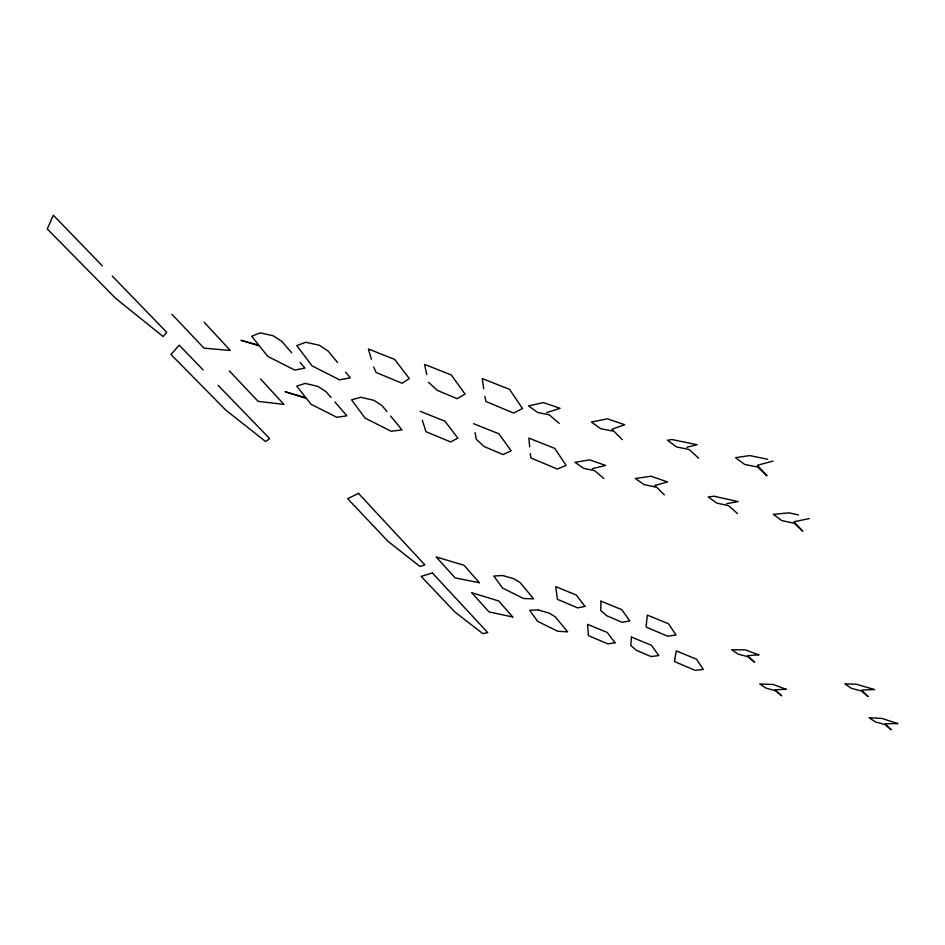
<?xml version="1.0" encoding="UTF-8"?>
<svg xmlns="http://www.w3.org/2000/svg" width="945" height="945" viewBox="0 0 945 945"><rect width="100%" height="100%" fill="white"/><g stroke="black" fill="none" stroke-linecap="round" stroke-linejoin="round"><path stroke-width="1.42" d="M546.718 412.587L560.137 408.311L543.304 402.582L528.538 405.972L537.835 412.54L549.21 414.796L559.216 423.36M772.986 461.101L757.382 465.283L766.962 475.808L757.689 467.054L744.695 464.432L735.6 457.663L749.739 455.573L767.47 459.235M592.326 468.685L605.686 465.436L589.633 459.872L574.997 462.306L583.656 468.342L594.629 470.693L603.855 478.513M686.743 447.245L697.162 444.729L671.919 439.519L667.489 440.276L676.655 446.985L689.118 449.489L698.65 458.195M809.263 518.604L794.001 521.746L802.766 531.232L794.213 523.294L781.775 520.577L773.317 514.375L789.099 512.84L798.584 514.93M726.54 503.661L738.163 501.571L714.125 496.255L708.242 496.952L716.771 503.094L728.725 505.693L737.513 513.607M612.502 431.026L600.654 428.664L591.416 422.049L607.387 418.836L624.704 424.707L611.899 429.254L622.294 439.649M655.334 487.018L643.935 484.561L635.323 478.477L651.07 476.233L667.56 481.938L654.838 485.458L664.359 494.873M473.575 423.714L498.96 433.826L511.15 450.859L503.047 454.557L484.242 446.595L476.245 439.283L475.099 432.609M420.147 411.299L444.953 421.21L457.888 438.161L450.541 441.929L425.959 431.688L422.32 420.194M428.51 382.252L437.263 390.344L457.085 398.695L465.094 394.1L451.285 374.964L424.518 364.38L426.797 374.61M102.367 265.864L53.333 215.236L47.25 228.926L115.751 298.443L163.166 336.574L166.71 332.297L112.242 276.058M203.175 369.944L179.196 345.185L170.974 354.481L225.701 410.024L265.58 441.504L269.679 438.61L218.082 385.336M171.931 314.295L203.99 348.138L230.296 350.489L204.179 322.21M229.316 370.853L258.079 401.33L283.913 404.377L260.513 378.945M291.745 352.816L281.87 341.417L273.152 335.758L260.123 332.876L251.736 336.266L258.812 345.161L240.999 340.306L259.438 345.964L267.718 356.371L294.816 370.109L304.94 368.042L300.049 362.396M331.057 397.502L326.001 391.655L317.815 386.399L305.211 383.422L296.73 386.115L305.849 397.656L285.036 391.762L306.534 398.53L311.094 404.306L336.822 417.288L346.898 415.812L334.943 401.991M337.589 362.478L328.057 350.985L319.315 345.244L305.837 342.267L296.777 345.61L312.086 365.869L339.527 379.819L350.311 377.823L345.598 372.129M386.895 411.536L382.075 405.665L373.901 400.337L360.801 397.254L351.564 399.841L365.077 418.08L391.135 431.274L401.968 429.904L390.592 416.036M373.641 366.979L376.11 372.495L402.109 383.268L409.315 378.555L394.644 359.395L368.385 349L371.385 359.277M484.88 396.392L485.848 401.46L513.631 413.048L522.49 408.547L509.579 389.364L482.222 378.567L483.745 388.761M530.287 453.565L530.913 457.982L557.231 469.003L566.126 465.424L554.762 448.391L528.846 438.078L529.672 446.926M600.937 601.15L600.772 610.576L606.69 615.703L622.105 622.306L629.854 620.924L621.739 609.643L600.937 601.15M646.321 624.409L646.203 627.102L667.737 636.233L676.029 634.969L668.493 623.747L647.349 615.124L646.321 624.409M631.473 637.072L630.776 645.47L636.304 650.231L651.093 656.574L658.783 655.558L651.424 645.258L631.473 637.072M674.754 659.149L674.494 661.547L695.142 670.336L703.328 669.438L696.524 659.208L676.254 650.892L674.754 659.149M358.509 493.384L347.677 498.7L387.958 541.272L419.97 566.48L424.884 564.897L358.509 493.384M432.373 572.965L421.175 576.391L454.805 611.923L482.8 633.599L487.762 632.642L432.373 572.965M584.955 606.395L577.726 607.907L557.396 599.319L555.778 586.656L576.273 595.031L584.955 606.395M615.03 642.754L607.848 643.864L588.392 635.619L587.566 624.361L607.162 632.418L615.03 642.754M758.74 654.802L747.495 655.712L754.571 662.221L747.731 656.692L738.246 654.153L731.584 649.723L745.322 649.876L758.74 654.802M502.634 575.517L493.822 576.037L502.551 588.062L523.601 598.516L533.582 598.835L520.152 582.628L513.796 578.694L502.634 575.517M786.145 689.283L775.065 689.779L781.692 695.815L775.254 690.665L766.064 688.125L759.745 683.967L773.223 684.487L786.145 689.283M874.444 689.555L861.509 690.086L868.077 696.583L861.568 691.043L851.398 688.303L844.842 683.837L856.442 684.251L874.444 689.555M538.437 609.997L529.649 610.198L537.492 621.255L557.715 631.26L567.614 631.839L555.365 616.896L549.317 613.175L538.437 609.997M897.75 723.61L885.099 723.752L891.253 729.764L885.122 724.602L875.306 721.874L869.081 717.68L882.039 718.472L897.75 723.61M479.387 582.722L455.124 577.903L436.129 556.924L464.042 565.299L479.387 582.722M512.733 616.979L489.026 611.923L471.649 592.657L498.724 600.985L512.733 616.979"/></g></svg>
